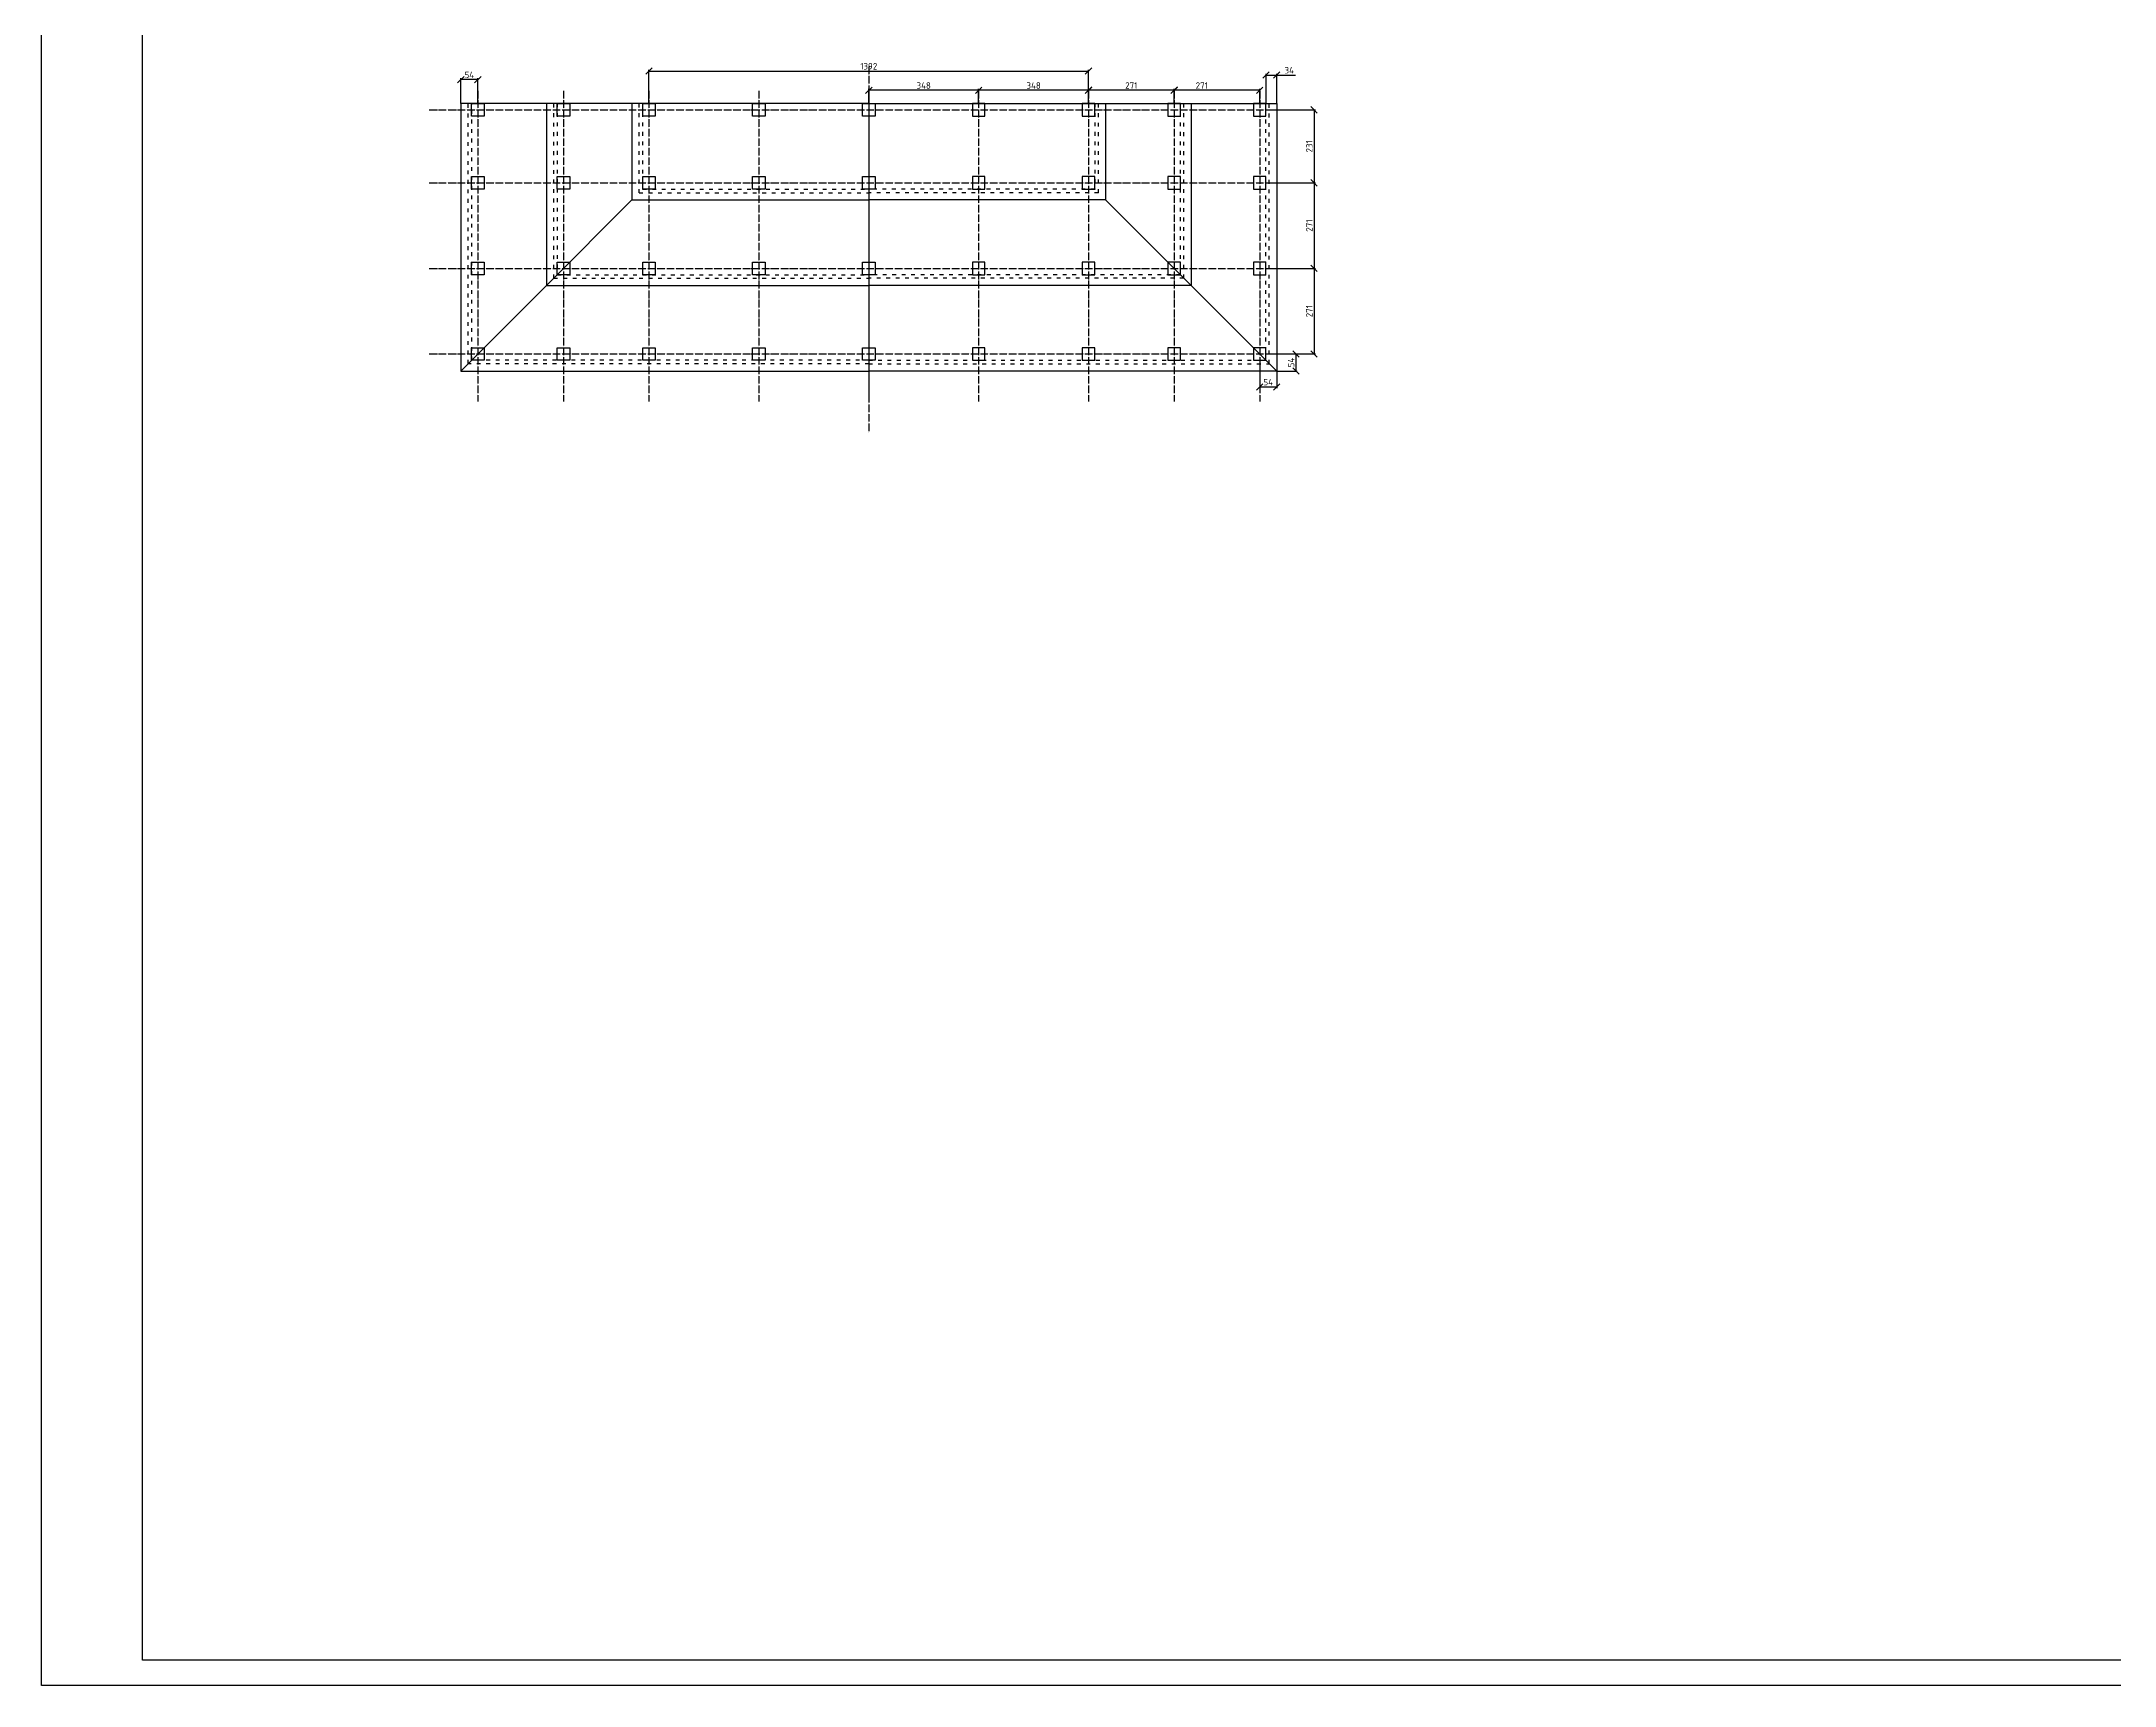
# Model space of a CAD drawing. Header units: millimetres. Extents: x 63961 to 279437, y 165795 to 374915.
# Drawn here: x 137795 to 144361, y 179109 to 184315 of the extents above; entities that cross this region are included whole.
import ezdxf

# ---------------------------------------------------------------- set-up
doc = ezdxf.new("R2010")
doc.units = ezdxf.units.MM
doc.linetypes.add('ACAD_ISO03W100', pattern=[30, 12, -18])
doc.linetypes.add('ACAD_ISO04W100', pattern=[30, 24, -3, 0, -3])
for name, color, linetype in [('Доска невидимый', 32, 'ACAD_ISO03W100'), ('Оси', 120, 'ACAD_ISO04W100'), ('Рамка', 7, 'Continuous'), ('Ступень СМ305 Невидимая', 52, 'ACAD_ISO03W100')]:
    doc.layers.add(name, color=color, linetype=linetype)
for name, color, linetype, lineweight in [('Размеры', 150, 'Continuous', 0), ('Стойки 40x40', 7, 'Continuous', 35), ('Ступень СМ305', 52, 'Continuous', 30)]:
    doc.layers.add(name, color=color, linetype=linetype, lineweight=lineweight)
doc.styles.get("Standard").update_dxf_attribs({"font": 'isocpeur.ttf'})
doc.dimstyles.new('Копия Аннотативный', dxfattribs={"dimscale": 0, "dimtxt": 20.5, "dimasz": 20.5, "dimexe": 4.25, "dimexo": 0.625, "dimgap": 4.625, "dimtad": 1, "dimtxsty": 'Standard', "dimblk": 'OBLIQUE', "dimcen": 20.5, "dimclrd": 256, "dimclrt": 256, "dimadec": 0, "dimazin": 0, "dimtfac": 1, "dimtmove": 0, "dimatfit": 3, "dimfxl": 1, "dimtfillclr": 4, "dimarcsym": 0})

# ---------------------------------------------------------------- blocks, each defined once
blk = doc.blocks.new('_Oblique')
at = {"color": 0, "linetype": 'ByBlock', "lineweight": -2}
blk.add_line((-0.5, -0.5), (0.5, 0.5), dxfattribs=at)
blk = doc.blocks.new('*D1156')
at = {"layer": 'Defpoints', "color": 0, "transparency": 16777216}
for p in [(141382.5, 184160.3), (141382.5, 184118.3), (141653.5, 184118.3)]:
    blk.add_point(p, dxfattribs=at)
at = {"layer": 'Размеры', "color": 0, "lineweight": -2, "transparency": 16777216}
for p, q in [((141382.5, 184118.9), (141382.5, 184164.6)), ((141653.5, 184118.9), (141653.5, 184164.6))]:
    blk.add_line(p, q, dxfattribs=at)
at = {"layer": 'Размеры', "lineweight": -2, "transparency": 16777216}
blk.add_line((141653.5, 184160.3), (141382.5, 184160.3), dxfattribs=at)
at = {"layer": 'Размеры', "lineweight": -2, "transparency": 16777216, "xscale": 20.5, "yscale": 20.5, "zscale": 20.5, "rotation": 180}
blk.add_blockref('_Oblique', (141382.5, 184160.3), dxfattribs=at)
at = {"layer": 'Размеры', "lineweight": -2, "transparency": 16777216, "xscale": 20.5, "yscale": 20.5, "zscale": 20.5}
blk.add_blockref('_Oblique', (141653.5, 184160.3), dxfattribs=at)
at = {"layer": 'Размеры', "transparency": 16777216, "insert": (141470, 184175.2), "char_height": 20.5, "attachment_point": 5}
blk.add_mtext('271', dxfattribs=at)
blk = doc.blocks.new('*D1157')
at = {"layer": 'Defpoints', "color": 0, "transparency": 16777216}
for p in [(141111.5, 184160.5), (141111.5, 184118.3), (141382.5, 184118.3)]:
    blk.add_point(p, dxfattribs=at)
at = {"layer": 'Размеры', "color": 0, "lineweight": -2, "transparency": 16777216}
for p, q in [((141111.5, 184118.9), (141111.5, 184164.7)), ((141382.5, 184118.9), (141382.5, 184164.7))]:
    blk.add_line(p, q, dxfattribs=at)
at = {"layer": 'Размеры', "lineweight": -2, "transparency": 16777216}
blk.add_line((141382.5, 184160.5), (141111.5, 184160.5), dxfattribs=at)
at = {"layer": 'Размеры', "lineweight": -2, "transparency": 16777216, "xscale": 20.5, "yscale": 20.5, "zscale": 20.5, "rotation": 180}
blk.add_blockref('_Oblique', (141111.5, 184160.5), dxfattribs=at)
at = {"layer": 'Размеры', "lineweight": -2, "transparency": 16777216, "xscale": 20.5, "yscale": 20.5, "zscale": 20.5}
blk.add_blockref('_Oblique', (141382.5, 184160.5), dxfattribs=at)
at = {"layer": 'Размеры', "transparency": 16777216, "insert": (141247, 184175.4), "char_height": 20.5, "attachment_point": 5}
blk.add_mtext('271', dxfattribs=at)
blk = doc.blocks.new('*D1158')
at = {"layer": 'Defpoints', "color": 0, "transparency": 16777216}
for p in [(140763.5, 184160.2), (140763.5, 184118.3), (141111.5, 184118.3)]:
    blk.add_point(p, dxfattribs=at)
at = {"layer": 'Размеры', "color": 0, "lineweight": -2, "transparency": 16777216}
for p, q in [((140763.5, 184118.9), (140763.5, 184164.5)), ((141111.5, 184118.9), (141111.5, 184164.5))]:
    blk.add_line(p, q, dxfattribs=at)
at = {"layer": 'Размеры', "lineweight": -2, "transparency": 16777216}
blk.add_line((141111.5, 184160.2), (140763.5, 184160.2), dxfattribs=at)
at = {"layer": 'Размеры', "lineweight": -2, "transparency": 16777216, "xscale": 20.5, "yscale": 20.5, "zscale": 20.5, "rotation": 180}
blk.add_blockref('_Oblique', (140763.5, 184160.2), dxfattribs=at)
at = {"layer": 'Размеры', "lineweight": -2, "transparency": 16777216, "xscale": 20.5, "yscale": 20.5, "zscale": 20.5}
blk.add_blockref('_Oblique', (141111.5, 184160.2), dxfattribs=at)
at = {"layer": 'Размеры', "transparency": 16777216, "insert": (140937.5, 184175.3), "char_height": 20.5, "attachment_point": 5}
blk.add_mtext('348', dxfattribs=at)
blk = doc.blocks.new('*D1159')
at = {"layer": 'Defpoints', "color": 0, "transparency": 16777216}
for p in [(140415.5, 184160.2), (140415.5, 184118.3), (140763.5, 184118.3)]:
    blk.add_point(p, dxfattribs=at)
at = {"layer": 'Размеры', "color": 0, "lineweight": -2, "transparency": 16777216}
for p, q in [((140415.5, 184118.9), (140415.5, 184164.4)), ((140763.5, 184118.9), (140763.5, 184164.4))]:
    blk.add_line(p, q, dxfattribs=at)
at = {"layer": 'Размеры', "lineweight": -2, "transparency": 16777216}
blk.add_line((140763.5, 184160.2), (140415.5, 184160.2), dxfattribs=at)
at = {"layer": 'Размеры', "lineweight": -2, "transparency": 16777216, "xscale": 20.5, "yscale": 20.5, "zscale": 20.5, "rotation": 180}
blk.add_blockref('_Oblique', (140415.5, 184160.2), dxfattribs=at)
at = {"layer": 'Размеры', "lineweight": -2, "transparency": 16777216, "xscale": 20.5, "yscale": 20.5, "zscale": 20.5}
blk.add_blockref('_Oblique', (140763.5, 184160.2), dxfattribs=at)
at = {"layer": 'Размеры', "transparency": 16777216, "insert": (140589.5, 184175.3), "char_height": 20.5, "attachment_point": 5}
blk.add_mtext('348', dxfattribs=at)
blk = doc.blocks.new('*D1160')
at = {"layer": 'Defpoints', "color": 0, "transparency": 16777216}
for p in [(141673.5, 184208.5), (141673.5, 184118.3), (141707.5, 184118.3)]:
    blk.add_point(p, dxfattribs=at)
at = {"layer": 'Размеры', "color": 0, "lineweight": -2, "transparency": 16777216}
for p, q in [((141673.5, 184118.9), (141673.5, 184212.7)), ((141707.5, 184118.9), (141707.5, 184212.7))]:
    blk.add_line(p, q, dxfattribs=at)
at = {"layer": 'Размеры', "lineweight": -2, "transparency": 16777216}
for p, q in [((141673.5, 184208.5), (141707.5, 184208.5)), ((141707.5, 184208.5), (141766.5, 184208.5))]:
    blk.add_line(p, q, dxfattribs=at)
at = {"layer": 'Размеры', "lineweight": -2, "transparency": 16777216, "xscale": 20.5, "yscale": 20.5, "zscale": 20.5, "rotation": 180}
blk.add_blockref('_Oblique', (141673.5, 184208.5), dxfattribs=at)
at = {"layer": 'Размеры', "lineweight": -2, "transparency": 16777216, "xscale": 20.5, "yscale": 20.5, "zscale": 20.5}
blk.add_blockref('_Oblique', (141707.5, 184208.5), dxfattribs=at)
at = {"layer": 'Размеры', "transparency": 16777216, "insert": (141747.2, 184223.6), "char_height": 20.5, "attachment_point": 5}
blk.add_mtext('34', dxfattribs=at)
blk = doc.blocks.new('*D1161')
at = {"layer": 'Defpoints', "color": 0, "transparency": 16777216}
for p in [(141673.5, 184098.3), (141673.5, 183867.3), (141825.6, 183867.3)]:
    blk.add_point(p, dxfattribs=at)
at = {"layer": 'Размеры', "color": 0, "lineweight": -2, "transparency": 16777216}
for p, q in [((141674.1, 184098.3), (141829.9, 184098.3)), ((141674.1, 183867.3), (141829.9, 183867.3))]:
    blk.add_line(p, q, dxfattribs=at)
at = {"layer": 'Размеры', "lineweight": -2, "transparency": 16777216}
blk.add_line((141825.6, 184098.3), (141825.6, 183867.3), dxfattribs=at)
at = {"layer": 'Размеры', "lineweight": -2, "transparency": 16777216, "xscale": 20.5, "yscale": 20.5, "zscale": 20.5}
for p, rotation in [((141825.6, 184098.3), 90), ((141825.6, 183867.3), 270)]:
    blk.add_blockref('_Oblique', p, dxfattribs=dict(at, rotation=rotation))
at = {"layer": 'Размеры', "transparency": 16777216, "insert": (141810.5, 183982.8), "char_height": 20.5, "attachment_point": 5, "rotation": 90}
blk.add_mtext('231', dxfattribs=at)
blk = doc.blocks.new('*D1162')
at = {"layer": 'Defpoints', "color": 0, "transparency": 16777216}
for p in [(141673.5, 183867.3), (141673.5, 183596.3), (141825.6, 183596.3)]:
    blk.add_point(p, dxfattribs=at)
at = {"layer": 'Размеры', "color": 0, "lineweight": -2, "transparency": 16777216}
for p, q in [((141674.1, 183867.3), (141829.9, 183867.3)), ((141674.1, 183596.3), (141829.9, 183596.3))]:
    blk.add_line(p, q, dxfattribs=at)
at = {"layer": 'Размеры', "lineweight": -2, "transparency": 16777216}
blk.add_line((141825.6, 183867.3), (141825.6, 183596.3), dxfattribs=at)
at = {"layer": 'Размеры', "lineweight": -2, "transparency": 16777216, "xscale": 20.5, "yscale": 20.5, "zscale": 20.5}
for p, rotation in [((141825.6, 183867.3), 90), ((141825.6, 183596.3), 270)]:
    blk.add_blockref('_Oblique', p, dxfattribs=dict(at, rotation=rotation))
at = {"layer": 'Размеры', "transparency": 16777216, "insert": (141810.7, 183731.8), "char_height": 20.5, "attachment_point": 5, "rotation": 90}
blk.add_mtext('271', dxfattribs=at)
blk = doc.blocks.new('*D1163')
at = {"layer": 'Defpoints', "color": 0, "transparency": 16777216}
for p in [(141673.5, 183596.3), (141673.5, 183325.3), (141825.6, 183325.3)]:
    blk.add_point(p, dxfattribs=at)
at = {"layer": 'Размеры', "color": 0, "lineweight": -2, "transparency": 16777216}
for p, q in [((141674.1, 183596.3), (141829.9, 183596.3)), ((141674.1, 183325.3), (141829.9, 183325.3))]:
    blk.add_line(p, q, dxfattribs=at)
at = {"layer": 'Размеры', "lineweight": -2, "transparency": 16777216}
blk.add_line((141825.6, 183596.3), (141825.6, 183325.3), dxfattribs=at)
at = {"layer": 'Размеры', "lineweight": -2, "transparency": 16777216, "xscale": 20.5, "yscale": 20.5, "zscale": 20.5}
for p, rotation in [((141825.6, 183596.3), 90), ((141825.6, 183325.3), 270)]:
    blk.add_blockref('_Oblique', p, dxfattribs=dict(at, rotation=rotation))
at = {"layer": 'Размеры', "transparency": 16777216, "insert": (141810.7, 183460.8), "char_height": 20.5, "attachment_point": 5, "rotation": 90}
blk.add_mtext('271', dxfattribs=at)
blk = doc.blocks.new('*D1164')
at = {"layer": 'Defpoints', "color": 0, "transparency": 16777216}
for p in [(141673.5, 183325.3), (141707.5, 183271.3), (141768.2, 183271.3)]:
    blk.add_point(p, dxfattribs=at)
at = {"layer": 'Размеры', "color": 0, "lineweight": -2, "transparency": 16777216}
for p, q in [((141674.1, 183325.3), (141772.4, 183325.3)), ((141708.1, 183271.3), (141772.4, 183271.3))]:
    blk.add_line(p, q, dxfattribs=at)
at = {"layer": 'Размеры', "lineweight": -2, "transparency": 16777216}
blk.add_line((141768.2, 183325.3), (141768.2, 183271.3), dxfattribs=at)
at = {"layer": 'Размеры', "lineweight": -2, "transparency": 16777216, "xscale": 20.5, "yscale": 20.5, "zscale": 20.5}
for p, rotation in [((141768.2, 183325.3), 90), ((141768.2, 183271.3), 270)]:
    blk.add_blockref('_Oblique', p, dxfattribs=dict(at, rotation=rotation))
at = {"layer": 'Размеры', "transparency": 16777216, "insert": (141753.1, 183298.3), "char_height": 20.5, "attachment_point": 5, "rotation": 90}
blk.add_mtext('54', dxfattribs=at)
blk = doc.blocks.new('*D1165')
at = {"layer": 'Defpoints', "color": 0, "transparency": 16777216}
for p in [(141653.5, 183305.3), (141707.5, 183271.3), (141707.5, 183221)]:
    blk.add_point(p, dxfattribs=at)
at = {"layer": 'Размеры', "color": 0, "lineweight": -2, "transparency": 16777216}
for p, q in [((141653.5, 183304.7), (141653.5, 183216.7)), ((141707.5, 183270.7), (141707.5, 183216.7))]:
    blk.add_line(p, q, dxfattribs=at)
at = {"layer": 'Размеры', "lineweight": -2, "transparency": 16777216}
blk.add_line((141653.5, 183221), (141707.5, 183221), dxfattribs=at)
at = {"layer": 'Размеры', "lineweight": -2, "transparency": 16777216, "xscale": 20.5, "yscale": 20.5, "zscale": 20.5, "rotation": 180}
blk.add_blockref('_Oblique', (141653.5, 183221), dxfattribs=at)
at = {"layer": 'Размеры', "lineweight": -2, "transparency": 16777216, "xscale": 20.5, "yscale": 20.5, "zscale": 20.5}
blk.add_blockref('_Oblique', (141707.5, 183221), dxfattribs=at)
at = {"layer": 'Размеры', "transparency": 16777216, "insert": (141680.5, 183236), "char_height": 20.5, "attachment_point": 5}
blk.add_mtext('54', dxfattribs=at)
blk = doc.blocks.new('*D1223')
at = {"layer": 'Defpoints', "color": 0, "transparency": 16777216}
for p in [(141111.5, 184221.1), (139719.5, 184118.3), (141111.5, 184118.3)]:
    blk.add_point(p, dxfattribs=at)
at = {"layer": 'Размеры', "color": 0, "lineweight": -2, "transparency": 16777216}
for p, q in [((139719.5, 184118.9), (139719.5, 184225.4)), ((141111.5, 184118.9), (141111.5, 184225.4))]:
    blk.add_line(p, q, dxfattribs=at)
at = {"layer": 'Размеры', "lineweight": -2, "transparency": 16777216}
blk.add_line((139719.5, 184221.1), (141111.5, 184221.1), dxfattribs=at)
at = {"layer": 'Размеры', "lineweight": -2, "transparency": 16777216, "xscale": 20.5, "yscale": 20.5, "zscale": 20.5, "rotation": 180}
blk.add_blockref('_Oblique', (139719.5, 184221.1), dxfattribs=at)
at = {"layer": 'Размеры', "lineweight": -2, "transparency": 16777216, "xscale": 20.5, "yscale": 20.5, "zscale": 20.5}
blk.add_blockref('_Oblique', (141111.5, 184221.1), dxfattribs=at)
at = {"layer": 'Размеры', "transparency": 16777216, "insert": (140415.5, 184236.2), "char_height": 20.5, "attachment_point": 5}
blk.add_mtext('1392', dxfattribs=at)
blk = doc.blocks.new('*D1224')
at = {"layer": 'Defpoints', "color": 0, "transparency": 16777216}
for p in [(139123.5, 184194), (139123.5, 184118.3), (139177.5, 184118.3)]:
    blk.add_point(p, dxfattribs=at)
at = {"layer": 'Размеры', "color": 0, "lineweight": -2, "transparency": 16777216}
for p, q in [((139123.5, 184118.9), (139123.5, 184198.2)), ((139177.5, 184118.9), (139177.5, 184198.2))]:
    blk.add_line(p, q, dxfattribs=at)
at = {"layer": 'Размеры', "lineweight": -2, "transparency": 16777216}
blk.add_line((139177.5, 184194), (139123.5, 184194), dxfattribs=at)
at = {"layer": 'Размеры', "lineweight": -2, "transparency": 16777216, "xscale": 20.5, "yscale": 20.5, "zscale": 20.5, "rotation": 180}
blk.add_blockref('_Oblique', (139123.5, 184194), dxfattribs=at)
at = {"layer": 'Размеры', "lineweight": -2, "transparency": 16777216, "xscale": 20.5, "yscale": 20.5, "zscale": 20.5}
blk.add_blockref('_Oblique', (139177.5, 184194), dxfattribs=at)
at = {"layer": 'Размеры', "transparency": 16777216, "insert": (139150.5, 184209), "char_height": 20.5, "attachment_point": 5}
blk.add_mtext('54', dxfattribs=at)

msp = doc.modelspace()

# ---------------------------------------------------------------- linework, layer by layer
at = {"layer": 'Доска невидимый', "transparency": 33554534}
for p, q in [((139147.104, 183294.309), (139147.104, 184118.309)), ((139158.104, 183305.309), (139158.104, 184118.309)), ((139418.104, 183565.309), (139418.104, 184118.309)), ((139688.256, 183835.461), (139688.256, 184118.309)), ((141142.702, 183835.461), (141142.702, 184118.309)), ((141412.854, 183565.309), (141412.854, 184118.309)), ((141672.854, 183305.309), (141672.854, 184118.309)), ((141683.854, 183294.309), (141683.854, 184118.309)), ((139688.256, 183835.461), (140416.104, 183835.885)), ((141142.702, 183835.461), (140414.854, 183835.885)), ((139418.104, 183565.309), (140416.104, 183565.309)), ((141412.854, 183565.309), (140414.854, 183565.309)), ((140416.104, 183305.309), (139158.104, 183305.309)), ((140414.854, 183305.309), (141672.854, 183305.309)), ((140416.104, 183294.309), (139147.104, 183294.309)), ((140414.854, 183294.309), (141683.854, 183294.309))]:
    msp.add_line(p, q, dxfattribs=at)
at = {"layer": 'Оси'}
msp.add_line((140415.479, 184235.773), (140415.479, 183195.9), dxfattribs=at)
at = {"layer": 'Оси', "transparency": 33554470}
for p, q in [((139177.479, 184158.573), (139177.479, 183174.962)), ((139448.479, 184158.573), (139448.479, 183174.962)), ((139719.479, 184158.573), (139719.479, 183174.962)), ((140067.479, 184158.573), (140067.479, 183174.962)), ((140763.479, 184158.573), (140763.479, 183174.962)), ((141111.479, 184158.573), (141111.479, 183174.962)), ((141382.479, 184158.573), (141382.479, 183174.962)), ((141653.479, 184158.573), (141653.479, 183174.962)), ((139023.201, 184098.309), (141751.996, 184098.309)), ((139023.201, 183867.309), (141751.996, 183867.309)), ((139023.201, 183596.309), (141751.996, 183596.309)), ((139023.201, 183325.309), (141751.996, 183325.309))]:
    msp.add_line(p, q, dxfattribs=at)
at = {"layer": 'Оси', "transparency": 33554610}
msp.add_line((140415.479, 184158.573), (140415.479, 183075.379), dxfattribs=at)
at = {"layer": 'Рамка'}
for p, q in [((137795.49, 179109.48), (137795.49, 188613.48)), ((138115.49, 179189.48), (138115.49, 188533.48)), ((151171.49, 179189.48), (138115.49, 179189.48)), ((151251.49, 179109.48), (137795.49, 179109.48))]:
    msp.add_line(p, q, dxfattribs=at)
at = {"layer": 'Стойки 40x40', "lineweight": 30}
for points in [[(139157.479, 184118.309), (139197.479, 184118.309), (139197.479, 184078.309), (139157.479, 184078.309)], [(139428.479, 184118.309), (139468.479, 184118.309), (139468.479, 184078.309), (139428.479, 184078.309)], [(139699.479, 184118.309), (139739.479, 184118.309), (139739.479, 184078.309), (139699.479, 184078.309)], [(140047.479, 184118.309), (140087.479, 184118.309), (140087.479, 184078.309), (140047.479, 184078.309)], [(140395.479, 184118.309), (140435.479, 184118.309), (140435.479, 184078.309), (140395.479, 184078.309)], [(140783.479, 184118.309), (140743.479, 184118.309), (140743.479, 184078.309), (140783.479, 184078.309)], [(141131.479, 184118.309), (141091.479, 184118.309), (141091.479, 184078.309), (141131.479, 184078.309)], [(141402.479, 184118.309), (141362.479, 184118.309), (141362.479, 184078.309), (141402.479, 184078.309)], [(141673.479, 184118.309), (141633.479, 184118.309), (141633.479, 184078.309), (141673.479, 184078.309)], [(139157.479, 183887.309), (139197.479, 183887.309), (139197.479, 183847.309), (139157.479, 183847.309)], [(139428.479, 183887.309), (139468.479, 183887.309), (139468.479, 183847.309), (139428.479, 183847.309)], [(139699.479, 183887.309), (139739.479, 183887.309), (139739.479, 183847.309), (139699.479, 183847.309)], [(140047.479, 183887.309), (140087.479, 183887.309), (140087.479, 183847.309), (140047.479, 183847.309)], [(140395.479, 183887.309), (140435.479, 183887.309), (140435.479, 183847.309), (140395.479, 183847.309)], [(140783.479, 183887.309), (140743.479, 183887.309), (140743.479, 183847.309), (140783.479, 183847.309)], [(141131.479, 183887.309), (141091.479, 183887.309), (141091.479, 183847.309), (141131.479, 183847.309)], [(141402.479, 183887.309), (141362.479, 183887.309), (141362.479, 183847.309), (141402.479, 183847.309)], [(141673.479, 183887.309), (141633.479, 183887.309), (141633.479, 183847.309), (141673.479, 183847.309)], [(139157.479, 183616.309), (139197.479, 183616.309), (139197.479, 183576.309), (139157.479, 183576.309)], [(139428.479, 183616.309), (139468.479, 183616.309), (139468.479, 183576.309), (139428.479, 183576.309)], [(139699.479, 183616.309), (139739.479, 183616.309), (139739.479, 183576.309), (139699.479, 183576.309)], [(140047.479, 183616.309), (140087.479, 183616.309), (140087.479, 183576.309), (140047.479, 183576.309)], [(140395.479, 183616.309), (140435.479, 183616.309), (140435.479, 183576.309), (140395.479, 183576.309)], [(140783.479, 183616.309), (140743.479, 183616.309), (140743.479, 183576.309), (140783.479, 183576.309)], [(141131.479, 183616.309), (141091.479, 183616.309), (141091.479, 183576.309), (141131.479, 183576.309)], [(141402.479, 183616.309), (141362.479, 183616.309), (141362.479, 183576.309), (141402.479, 183576.309)], [(141673.479, 183616.309), (141633.479, 183616.309), (141633.479, 183576.309), (141673.479, 183576.309)], [(139157.479, 183345.309), (139197.479, 183345.309), (139197.479, 183305.309), (139157.479, 183305.309)], [(139428.479, 183345.309), (139468.479, 183345.309), (139468.479, 183305.309), (139428.479, 183305.309)], [(139699.479, 183345.309), (139739.479, 183345.309), (139739.479, 183305.309), (139699.479, 183305.309)], [(140047.479, 183345.309), (140087.479, 183345.309), (140087.479, 183305.309), (140047.479, 183305.309)], [(140395.479, 183345.309), (140435.479, 183345.309), (140435.479, 183305.309), (140395.479, 183305.309)], [(140783.479, 183345.309), (140743.479, 183345.309), (140743.479, 183305.309), (140783.479, 183305.309)], [(141131.479, 183345.309), (141091.479, 183345.309), (141091.479, 183305.309), (141131.479, 183305.309)], [(141402.479, 183345.309), (141362.479, 183345.309), (141362.479, 183305.309), (141402.479, 183305.309)], [(141673.479, 183345.309), (141633.479, 183345.309), (141633.479, 183305.309), (141673.479, 183305.309)]]:
    msp.add_lwpolyline(points, close=True, dxfattribs=at)
at = {"layer": 'Ступень СМ305', "transparency": 33554534}
for p, q in [((139360.479, 184118.309), (139123.479, 184118.309)), ((139123.479, 184118.309), (139123.479, 183271.309)), ((139665.479, 184118.309), (139360.479, 184118.309)), ((139394.479, 184118.309), (139394.479, 183542.309)), ((139665.479, 184118.309), (139665.479, 183813.309)), ((140415.479, 184118.309), (139665.479, 184118.309)), ((140415.479, 184118.309), (141165.479, 184118.309)), ((141165.479, 184118.309), (141165.479, 183813.309)), ((141165.479, 184118.309), (141470.479, 184118.309)), ((141436.479, 184118.309), (141436.479, 183542.309)), ((141470.479, 184118.309), (141707.479, 184118.309)), ((141707.479, 184118.309), (141707.479, 183271.309)), ((139665.479, 183813.309), (139394.479, 183542.309)), ((139665.479, 183813.309), (140415.479, 183813.309)), ((141165.479, 183813.309), (140415.479, 183813.309)), ((141165.479, 183813.309), (141436.479, 183542.309)), ((139394.479, 183542.309), (139123.479, 183271.309)), ((139394.479, 183542.309), (140415.479, 183542.309)), ((141436.479, 183542.309), (140415.479, 183542.309)), ((141436.479, 183542.309), (141707.479, 183271.309)), ((139123.479, 183271.309), (140415.479, 183271.309)), ((141707.479, 183271.309), (140415.479, 183271.309))]:
    msp.add_line(p, q, dxfattribs=at)
at = {"layer": 'Ступень СМ305', "lineweight": 0}
msp.add_line((140415.479, 184118.309), (140395.479, 184118.309), dxfattribs=at)
at = {"layer": 'Ступень СМ305 Невидимая', "transparency": 33554534}
for p, q in [((139429.104, 184118.309), (139429.104, 183576.309)), ((139699.256, 184118.309), (139699.256, 183846.461)), ((141131.702, 184118.309), (141131.702, 183846.461)), ((141401.854, 184118.309), (141401.854, 183576.309)), ((139700.104, 183847.309), (140416.104, 183847.309)), ((141130.854, 183847.309), (140414.854, 183847.309)), ((139429.104, 183576.309), (140416.104, 183576.309)), ((141401.854, 183576.309), (140414.854, 183576.309))]:
    msp.add_line(p, q, dxfattribs=at)

# ---------------------------------------------------------------- dimensions: what is measured, and where the dimension line sits
at = {"layer": 'Размеры'}
for base, p1, p2, picture, middle in [((139123.479, 184193.963), (139177.479, 184118.309), (139123.479, 184118.309), '*D1224', (139150.479, 184209.013)), ((141111.479, 184221.139), (139719.479, 184118.309), (141111.479, 184118.309), '*D1223', (140415.479, 184236.238)), ((141707.479, 183220.992), (141653.479, 183305.309), (141707.479, 183271.309), '*D1165', (141680.479, 183236.042))]:
    dim = msp.add_linear_dim(base=base, p1=p1, p2=p2, dimstyle='Копия Аннотативный', dxfattribs=at)
    dim.commit()
    dim.dimension.update_dxf_attribs({"geometry": picture, "text_midpoint": middle})
for base, p1, p2, picture, middle in [((141673.479, 184208.473), (141707.479, 184118.309), (141673.479, 184118.309), '*D1160', (141747.238, 184208.473)), ((141111.479, 184160.485), (141382.479, 184118.309), (141111.479, 184118.309), '*D1157', (141246.979, 184160.485)), ((141382.479, 184160.305), (141653.479, 184118.309), (141382.479, 184118.309), '*D1156', (141469.964, 184160.305))]:
    dim = msp.add_linear_dim(base=base, p1=p1, p2=p2, angle=180, dimstyle='Копия Аннотативный', dxfattribs=at)
    dim.commit()
    dim.dimension.update_dxf_attribs({"geometry": picture, "text_midpoint": middle, "dimtype": 160})
for base, p1, p2, angle, picture, middle in [((140415.479, 184160.181), (140763.479, 184118.309), (140415.479, 184118.309), 180, '*D1159', (140589.479, 184175.279)), ((140763.479, 184160.224), (141111.479, 184118.309), (140763.479, 184118.309), 180, '*D1158', (140937.479, 184175.322)), ((141825.638, 183867.309), (141673.479, 184098.309), (141673.479, 183867.309), 90, '*D1161', (141810.539, 183982.809)), ((141825.638, 183596.309), (141673.479, 183867.309), (141673.479, 183596.309), 90, '*D1162', (141810.721, 183731.809)), ((141825.638, 183325.309), (141673.479, 183596.309), (141673.479, 183325.309), 90, '*D1163', (141810.721, 183460.809)), ((141768.182, 183271.309), (141673.479, 183325.309), (141707.479, 183271.309), 90, '*D1164', (141753.132, 183298.309))]:
    dim = msp.add_linear_dim(base=base, p1=p1, p2=p2, angle=angle, dimstyle='Копия Аннотативный', dxfattribs=at)
    dim.commit()
    dim.dimension.update_dxf_attribs({"geometry": picture, "text_midpoint": middle})

doc.saveas('drawing.dxf')
